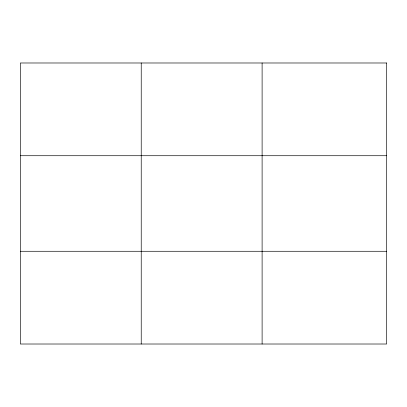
<?xml version="1.0" encoding="UTF-8"?>
<svg xmlns="http://www.w3.org/2000/svg" width="407" height="407" viewBox="0 0 407 407"><rect width="100%" height="100%" fill="white"/><g stroke="black" fill="none" stroke-linecap="round" stroke-linejoin="round"><path stroke-width="0.61" d="M141.229 344.012L141.229 62.988M262.108 344.012L262.108 62.988M20.35 155.723L386.65 155.723M20.35 251.277L386.65 251.277M386.65 62.988L386.65 344.012L20.35 344.012L20.35 62.988L386.65 62.988"/></g></svg>
